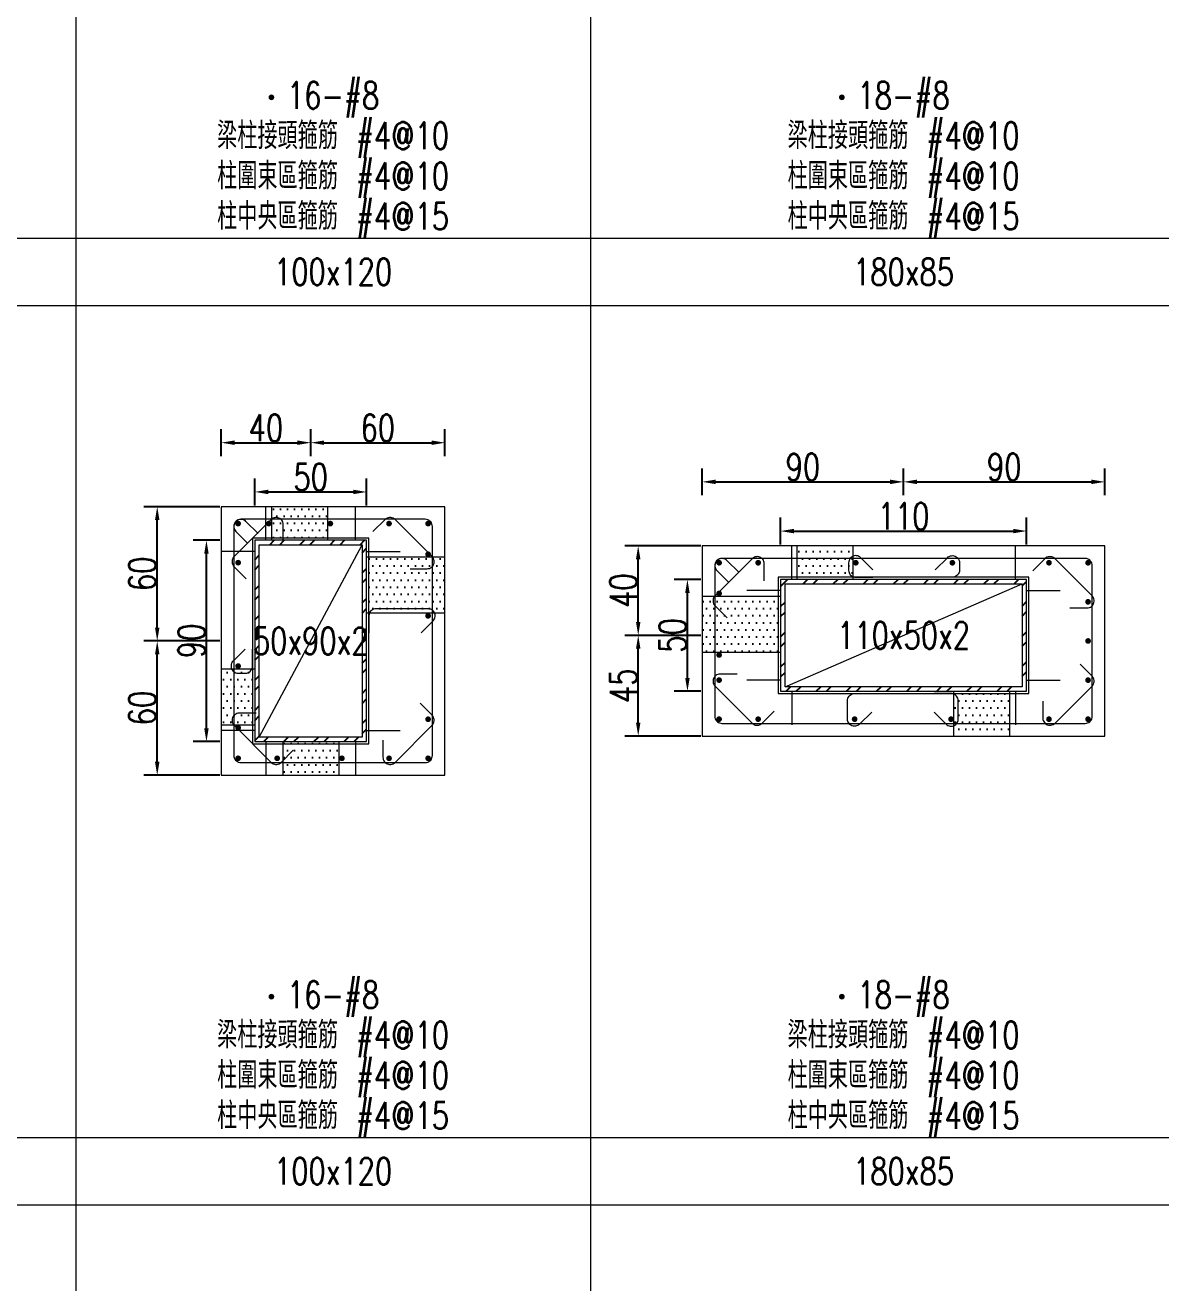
# Model space of a CAD drawing. Header units: millimetres. Extents: x 0 to 3905, y 0 to 8880.
# Drawn here: x 1427 to 1935, y 7201 to 7763 of the extents above; entities that cross this region are included whole.
import ezdxf
from ezdxf.enums import TextEntityAlignment as Align

# ---------------------------------------------------------------- set-up
doc = ezdxf.new("R2010")
doc.units = ezdxf.units.MM
doc.layers.get('DEFPOINTS').update_dxf_attribs({"color": 3})
for name, color, linetype in [('Hatch線', 6, 'Continuous'), ('TC-鋼粱', 132, 'Continuous'), ('主筋斷面', 2, 'Continuous'), ('文字-主筋根數', 7, 'Continuous'), ('文字-剪力筋 中央區', 7, 'Continuous'), ('文字-剪力筋-BC', 7, 'Continuous'), ('文字-剪力筋-圍束區', 7, 'Continuous'), ('文字-斷面尺寸', 7, 'Continuous'), ('文字-輔助字', 7, 'Continuous'), ('柱斷面線', 4, 'Continuous'), ('標註字', 4, 'Continuous'), ('箍筋線', 1, 'Continuous'), ('網格線', 7, 'Continuous'), ('鋼柱', 11, 'Continuous')]:
    doc.layers.add(name, color=color, linetype=linetype)
doc.styles.add('note', font='txt.shx', dxfattribs={"width": 0.75, "height": 12})
doc.styles.add('txt', font='txt.shx', dxfattribs={"height": 0.2, "bigfont": 'chineset.shx'})
doc.dimstyles.new('RCAD_DIM', dxfattribs={"dimtxt": 12, "dimasz": 6, "dimexe": 6, "dimexo": 0.625, "dimtad": 1, "dimdec": 0, "dimdsep": 46, "dimtxsty": 'note', "dimcen": 2.5, "dimclrd": 256, "dimclre": 256, "dimclrt": 256, "dimadec": 0, "dimazin": 0, "dimtfac": 1, "dimtmove": 0, "dimatfit": 3, "dimfxl": 0, "dimtolj": 1, "dimarcsym": 0})

# ---------------------------------------------------------------- blocks, each defined once
blk = doc.blocks.new('*D918')
at = {"layer": 'DEFPOINTS', "color": 0}
for p in [(1580, 7554.62), (1530, 7548), (1580, 7548)]:
    blk.add_point(p, dxfattribs=at)
at = {"layer": '標註字', "lineweight": -2}
for p, q in [((1530, 7548.62), (1530, 7560.62)), ((1580, 7548.62), (1580, 7560.62)), ((1536, 7554.62), (1574, 7554.62))]:
    blk.add_line(p, q, dxfattribs=at)
at = {"layer": '標註字'}
for points in [[(1536, 7555.62), (1536, 7553.62), (1530, 7554.62)], [(1574, 7553.62), (1574, 7555.62), (1580, 7554.62)]]:
    blk.add_solid(points, dxfattribs=at)
at = {"layer": '標註字', "insert": (1555, 7561.25), "char_height": 12, "attachment_point": 5, "style": 'note'}
blk.add_mtext('\\A1;50', dxfattribs=at)
blk = doc.blocks.new('*D919')
at = {"layer": 'DEFPOINTS', "color": 0}
for p in [(1508.38, 7533), (1515, 7533), (1515, 7443)]:
    blk.add_point(p, dxfattribs=at)
at = {"layer": '標註字', "lineweight": -2}
for p, q in [((1514.38, 7533), (1502.38, 7533)), ((1508.38, 7449), (1508.38, 7527)), ((1514.38, 7443), (1502.38, 7443))]:
    blk.add_line(p, q, dxfattribs=at)
at = {"layer": '標註字'}
for points in [[(1509.38, 7527), (1507.38, 7527), (1508.38, 7533)], [(1507.38, 7449), (1509.38, 7449), (1508.38, 7443)]]:
    blk.add_solid(points, dxfattribs=at)
at = {"layer": '標註字', "insert": (1501.75, 7488), "char_height": 12, "attachment_point": 5, "rotation": 90, "style": 'note'}
blk.add_mtext('\\A1;90', dxfattribs=at)
blk = doc.blocks.new('*D920')
at = {"layer": 'DEFPOINTS', "color": 0}
for p in [(1555, 7576.62), (1515, 7570), (1555, 7570)]:
    blk.add_point(p, dxfattribs=at)
at = {"layer": '標註字', "lineweight": -2}
for p, q in [((1515, 7570.62), (1515, 7582.62)), ((1555, 7570.62), (1555, 7582.62)), ((1521, 7576.62), (1549, 7576.62))]:
    blk.add_line(p, q, dxfattribs=at)
at = {"layer": '標註字'}
for points in [[(1521, 7577.62), (1521, 7575.62), (1515, 7576.62)], [(1549, 7575.62), (1549, 7577.62), (1555, 7576.62)]]:
    blk.add_solid(points, dxfattribs=at)
at = {"layer": '標註字', "insert": (1535, 7583.25), "char_height": 12, "attachment_point": 5, "style": 'note'}
blk.add_mtext('\\A1;40', dxfattribs=at)
blk = doc.blocks.new('*D921')
at = {"layer": 'DEFPOINTS', "color": 0}
for p in [(1615, 7576.62), (1555, 7570), (1615, 7570)]:
    blk.add_point(p, dxfattribs=at)
at = {"layer": '標註字', "lineweight": -2}
for p, q in [((1555, 7570.62), (1555, 7582.62)), ((1615, 7570.62), (1615, 7582.62)), ((1561, 7576.62), (1609, 7576.62))]:
    blk.add_line(p, q, dxfattribs=at)
at = {"layer": '標註字'}
for points in [[(1561, 7577.62), (1561, 7575.62), (1555, 7576.62)], [(1609, 7575.62), (1609, 7577.62), (1615, 7576.62)]]:
    blk.add_solid(points, dxfattribs=at)
at = {"layer": '標註字', "insert": (1585, 7583.25), "char_height": 12, "attachment_point": 5, "style": 'note'}
blk.add_mtext('\\A1;60', dxfattribs=at)
blk = doc.blocks.new('*D922')
at = {"layer": 'DEFPOINTS', "color": 0}
for p in [(1486.38, 7488), (1515, 7488), (1515, 7428)]:
    blk.add_point(p, dxfattribs=at)
at = {"layer": '標註字', "lineweight": -2}
for p, q in [((1514.38, 7488), (1480.38, 7488)), ((1486.38, 7434), (1486.38, 7482)), ((1514.38, 7428), (1480.38, 7428))]:
    blk.add_line(p, q, dxfattribs=at)
at = {"layer": '標註字'}
for points in [[(1487.38, 7482), (1485.38, 7482), (1486.38, 7488)], [(1485.38, 7434), (1487.38, 7434), (1486.38, 7428)]]:
    blk.add_solid(points, dxfattribs=at)
at = {"layer": '標註字', "insert": (1479.75, 7458), "char_height": 12, "attachment_point": 5, "rotation": 90, "style": 'note'}
blk.add_mtext('\\A1;60', dxfattribs=at)
blk = doc.blocks.new('*D923')
at = {"layer": 'DEFPOINTS', "color": 0}
for p in [(1486.38, 7548), (1515, 7548), (1515, 7488)]:
    blk.add_point(p, dxfattribs=at)
at = {"layer": '標註字', "lineweight": -2}
for p, q in [((1514.38, 7548), (1480.38, 7548)), ((1486.38, 7494), (1486.38, 7542)), ((1514.38, 7488), (1480.38, 7488))]:
    blk.add_line(p, q, dxfattribs=at)
at = {"layer": '標註字'}
for points in [[(1487.38, 7542), (1485.38, 7542), (1486.38, 7548)], [(1485.38, 7494), (1487.38, 7494), (1486.38, 7488)]]:
    blk.add_solid(points, dxfattribs=at)
at = {"layer": '標註字', "insert": (1479.75, 7518), "char_height": 12, "attachment_point": 5, "rotation": 90, "style": 'note'}
blk.add_mtext('\\A1;60', dxfattribs=at)
blk = doc.blocks.new('Circle_Filled')
at = {"const_width": 0.5}
blk.add_lwpolyline([(-0.25, 0, 1), (0.25, 0, 1)], format="xyb", close=True, dxfattribs=at)
blk = doc.blocks.new('*D1050')
at = {"layer": 'DEFPOINTS', "color": 0}
for p in [(1875, 7537.12), (1765, 7530.5), (1875, 7530.5)]:
    blk.add_point(p, dxfattribs=at)
at = {"layer": '標註字', "lineweight": -2}
for p, q in [((1765, 7531.12), (1765, 7543.12)), ((1875, 7531.12), (1875, 7543.12)), ((1771, 7537.12), (1869, 7537.12))]:
    blk.add_line(p, q, dxfattribs=at)
at = {"layer": '標註字'}
for points in [[(1771, 7538.12), (1771, 7536.12), (1765, 7537.12)], [(1869, 7536.12), (1869, 7538.12), (1875, 7537.12)]]:
    blk.add_solid(points, dxfattribs=at)
at = {"layer": '標註字', "insert": (1820, 7543.75), "char_height": 12, "attachment_point": 5, "style": 'note'}
blk.add_mtext('\\A1;110', dxfattribs=at)
blk = doc.blocks.new('*D1051')
at = {"layer": 'DEFPOINTS', "color": 0}
for p in [(1723.38, 7515.49), (1730, 7515.49), (1730, 7465.49)]:
    blk.add_point(p, dxfattribs=at)
at = {"layer": '標註字', "lineweight": -2}
for p, q in [((1729.38, 7515.49), (1717.38, 7515.49)), ((1723.38, 7471.49), (1723.38, 7509.49)), ((1729.38, 7465.49), (1717.38, 7465.49))]:
    blk.add_line(p, q, dxfattribs=at)
at = {"layer": '標註字'}
for points in [[(1724.38, 7509.49), (1722.38, 7509.49), (1723.38, 7515.49)], [(1722.38, 7471.49), (1724.38, 7471.49), (1723.38, 7465.49)]]:
    blk.add_solid(points, dxfattribs=at)
at = {"layer": '標註字', "insert": (1716.75, 7490.49), "char_height": 12, "attachment_point": 5, "rotation": 90, "style": 'note'}
blk.add_mtext('\\A1;50', dxfattribs=at)
blk = doc.blocks.new('*D1052')
at = {"layer": 'DEFPOINTS', "color": 0}
for p in [(1820, 7559.12), (1730, 7552.5), (1820, 7552.5)]:
    blk.add_point(p, dxfattribs=at)
at = {"layer": '標註字', "lineweight": -2}
for p, q in [((1730, 7553.12), (1730, 7565.12)), ((1820, 7553.12), (1820, 7565.12)), ((1736, 7559.12), (1814, 7559.12))]:
    blk.add_line(p, q, dxfattribs=at)
at = {"layer": '標註字'}
for points in [[(1736, 7560.12), (1736, 7558.12), (1730, 7559.12)], [(1814, 7558.12), (1814, 7560.12), (1820, 7559.12)]]:
    blk.add_solid(points, dxfattribs=at)
at = {"layer": '標註字', "insert": (1775, 7565.75), "char_height": 12, "attachment_point": 5, "style": 'note'}
blk.add_mtext('\\A1;90', dxfattribs=at)
blk = doc.blocks.new('*D1053')
at = {"layer": 'DEFPOINTS', "color": 0}
for p in [(1910, 7559.12), (1820, 7552.5), (1910, 7552.5)]:
    blk.add_point(p, dxfattribs=at)
at = {"layer": '標註字', "lineweight": -2}
for p, q in [((1820, 7553.12), (1820, 7565.12)), ((1910, 7553.12), (1910, 7565.12)), ((1826, 7559.12), (1904, 7559.12))]:
    blk.add_line(p, q, dxfattribs=at)
at = {"layer": '標註字'}
for points in [[(1826, 7560.12), (1826, 7558.12), (1820, 7559.12)], [(1904, 7558.12), (1904, 7560.12), (1910, 7559.12)]]:
    blk.add_solid(points, dxfattribs=at)
at = {"layer": '標註字', "insert": (1865, 7565.75), "char_height": 12, "attachment_point": 5, "style": 'note'}
blk.add_mtext('\\A1;90', dxfattribs=at)
blk = doc.blocks.new('*D1054')
at = {"layer": 'DEFPOINTS', "color": 0}
for p in [(1701.38, 7490.49), (1730, 7490.49), (1730, 7445.5)]:
    blk.add_point(p, dxfattribs=at)
at = {"layer": '標註字', "lineweight": -2}
for p, q in [((1729.38, 7490.49), (1695.38, 7490.49)), ((1701.38, 7451.5), (1701.38, 7484.49)), ((1729.38, 7445.5), (1695.38, 7445.5))]:
    blk.add_line(p, q, dxfattribs=at)
at = {"layer": '標註字'}
for points in [[(1702.38, 7484.49), (1700.38, 7484.49), (1701.38, 7490.49)], [(1700.38, 7451.5), (1702.38, 7451.5), (1701.38, 7445.5)]]:
    blk.add_solid(points, dxfattribs=at)
at = {"layer": '標註字', "insert": (1694.75, 7468), "char_height": 12, "attachment_point": 5, "rotation": 90, "style": 'note'}
blk.add_mtext('\\A1;45', dxfattribs=at)
blk = doc.blocks.new('*D1055')
at = {"layer": 'DEFPOINTS', "color": 0}
for p in [(1701.38, 7530.5), (1730, 7530.5), (1730, 7490.49)]:
    blk.add_point(p, dxfattribs=at)
at = {"layer": '標註字', "lineweight": -2}
for p, q in [((1729.38, 7530.5), (1695.38, 7530.5)), ((1701.38, 7496.49), (1701.38, 7524.5)), ((1729.38, 7490.49), (1695.38, 7490.49))]:
    blk.add_line(p, q, dxfattribs=at)
at = {"layer": '標註字'}
for points in [[(1702.38, 7524.5), (1700.38, 7524.5), (1701.38, 7530.5)], [(1700.38, 7496.49), (1702.38, 7496.49), (1701.38, 7490.49)]]:
    blk.add_solid(points, dxfattribs=at)
at = {"layer": '標註字', "insert": (1694.75, 7510.5), "char_height": 12, "attachment_point": 5, "rotation": 90, "style": 'note'}
blk.add_mtext('\\A1;40', dxfattribs=at)

msp = doc.modelspace()

# ---------------------------------------------------------------- hatches: boundary and pattern name
at = {"layer": 'Hatch線'}
h = msp.add_hatch(dxfattribs=at)
h.set_pattern_fill('ANSI32', color=256, style=0)
h.paths.add_polyline_path([(1530, 7443), (1580, 7443), (1580, 7533), (1530, 7533)], flags=17)
h.paths.add_polyline_path([(1532, 7445), (1532, 7531), (1578, 7531), (1578, 7445)])
h = msp.add_hatch(dxfattribs=at)
h.set_pattern_fill('ANSI32', color=256, style=0)
h.paths.add_polyline_path([(1765, 7465.49), (1875, 7465.49), (1875, 7515.49), (1765, 7515.49)], flags=17)
h.paths.add_polyline_path([(1767, 7467.49), (1767, 7513.49), (1873, 7513.49), (1873, 7467.49)])
at = {"layer": 'TC-鋼粱'}
h = msp.add_hatch(dxfattribs=at)
h.set_pattern_fill('DOTS', color=256, scale=2, style=0)
h.paths.add_polyline_path([(1562.5, 7548), (1537.5, 7548), (1537.5, 7533), (1562.5, 7533)], flags=17)
h = msp.add_hatch(dxfattribs=at)
h.set_pattern_fill('DOTS', color=256, scale=2, style=0)
h.paths.add_polyline_path([(1797.36, 7530.5), (1772.36, 7530.5), (1772.36, 7515.49), (1797.36, 7515.49)], flags=17)
h = msp.add_hatch(dxfattribs=at)
h.set_pattern_fill('DOTS', color=256, scale=2, style=0)
h.paths.add_polyline_path([(1615, 7500.49), (1615, 7525.49), (1580, 7525.49), (1580, 7500.49)], flags=17)
h = msp.add_hatch(dxfattribs=at)
h.set_pattern_fill('DOTS', color=256, scale=2, style=0)
h.paths.add_polyline_path([(1730, 7508), (1730, 7483), (1765, 7483), (1765, 7508)], flags=17)
h = msp.add_hatch(dxfattribs=at)
h.set_pattern_fill('DOTS', color=256, scale=2, style=0)
h.paths.add_polyline_path([(1515, 7475.5), (1515, 7450.5), (1530, 7450.5), (1530, 7475.5)], flags=17)
h = msp.add_hatch(dxfattribs=at)
h.set_pattern_fill('DOTS', color=256, scale=2, style=0)
h.paths.add_polyline_path([(1842.5, 7445.5), (1867.5, 7445.5), (1867.5, 7465.49), (1842.5, 7465.49)], flags=17)
h = msp.add_hatch(dxfattribs=at)
h.set_pattern_fill('DOTS', color=256, scale=2, style=0)
h.paths.add_polyline_path([(1542.64, 7428), (1567.64, 7428), (1567.64, 7443), (1542.64, 7443)], flags=17)

# ---------------------------------------------------------------- linework, layer by layer
at = {"layer": 'DEFPOINTS', "lineweight": 5}
for points in [[(1535, 7533), (1535, 7548)], [(1575, 7533), (1575, 7548)], [(1530, 7442), (1581, 7442), (1581, 7534), (1529, 7534), (1529, 7442), (1530, 7442)], [(1530, 7528), (1515, 7528)], [(1532, 7445), (1578, 7531)], [(1580, 7528), (1595, 7528)], [(1770, 7515.49), (1770, 7530.49)], [(1870, 7515.49), (1870, 7530.49)], [(1765, 7464.49), (1876, 7464.49), (1876, 7516.49), (1764, 7516.49), (1764, 7464.49), (1765, 7464.49)], [(1767, 7467.49), (1873, 7513.49)], [(1765, 7510.49), (1750, 7510.49)], [(1875, 7510.49), (1890, 7510.49)], [(1765, 7470.49), (1750, 7470.49)], [(1875, 7470.49), (1890, 7470.49)], [(1770, 7465.49), (1770, 7450.49)], [(1870, 7465.49), (1870, 7450.49)], [(1530, 7448), (1515, 7448)], [(1580, 7448), (1595, 7448)], [(1535, 7443), (1535, 7428)], [(1575, 7443), (1575, 7428)]]:
    msp.add_lwpolyline(points, dxfattribs=at)
at = {"layer": 'TC-鋼粱', "lineweight": 5}
for points in [[(1537.5, 7548), (1537.5, 7533)], [(1562.5, 7548), (1562.5, 7533)], [(1772.36, 7530.5), (1772.36, 7515.49)], [(1797.36, 7530.5), (1797.36, 7515.49)], [(1615, 7525.49), (1580, 7525.49)], [(1730, 7508), (1765, 7508)], [(1615, 7500.49), (1580, 7500.49)], [(1730, 7483), (1765, 7483)], [(1515, 7475.5), (1530, 7475.5)], [(1842.5, 7445.5), (1842.5, 7465.49)], [(1867.5, 7445.5), (1867.5, 7465.49)], [(1515, 7450.5), (1530, 7450.5)], [(1542.64, 7428), (1542.64, 7443)], [(1567.64, 7428), (1567.64, 7443)]]:
    msp.add_lwpolyline(points, dxfattribs=at)
at = {"layer": '柱斷面線', "lineweight": 5}
for points in [[(1515, 7428), (1615, 7428), (1615, 7548), (1515, 7548), (1515, 7428)], [(1730, 7445.5), (1910, 7445.5), (1910, 7530.5), (1730, 7530.5), (1730, 7445.5)]]:
    msp.add_lwpolyline(points, dxfattribs=at)
at = {"layer": '箍筋線', "lineweight": 5}
for points in [[(1542.73, 7532.39), (1542.73, 7540.01), (1542.68, 7540.54), (1542.55, 7541.06), (1542.33, 7541.55), (1542.03, 7541.99), (1541.67, 7542.38), (1541.24, 7542.7), (1540.77, 7542.94), (1540.26, 7543.11), (1539.73, 7543.18), (1539.2, 7543.17), (1538.67, 7543.06), (1538.17, 7542.87), (1537.71, 7542.6), (1537.31, 7542.26), (1520.74, 7525.69), (1520.39, 7525.27), (1520.11, 7524.79), (1519.92, 7524.27), (1519.83, 7523.73), (1519.83, 7523.17), (1519.92, 7522.63), (1520.11, 7522.11), (1520.39, 7521.63), (1520.74, 7521.2), (1526.13, 7515.82)], [(1531.44, 7536.05), (1526.06, 7541.44), (1525.65, 7541.78), (1525.19, 7542.05), (1524.69, 7542.24), (1524.17, 7542.35), (1523.63, 7542.36), (1523.1, 7542.29), (1522.59, 7542.12), (1522.12, 7541.88), (1521.69, 7541.56), (1521.33, 7541.17), (1521.03, 7540.73), (1520.81, 7540.24), (1520.68, 7539.72), (1520.63, 7539.19), (1520.63, 7436.81), (1520.68, 7436.26), (1520.83, 7435.72), (1521.06, 7435.22), (1521.38, 7434.77), (1521.77, 7434.38), (1522.22, 7434.06), (1522.72, 7433.83), (1523.26, 7433.68), (1523.81, 7433.63), (1606.19, 7433.63), (1606.74, 7433.68), (1607.28, 7433.83), (1607.78, 7434.06), (1608.23, 7434.38), (1608.62, 7434.77), (1608.94, 7435.22), (1609.17, 7435.72), (1609.32, 7436.26), (1609.37, 7436.81), (1609.37, 7539.19), (1609.32, 7539.74), (1609.17, 7540.28), (1608.94, 7540.78), (1608.62, 7541.23), (1608.23, 7541.62), (1607.78, 7541.94), (1607.28, 7542.17), (1606.74, 7542.32), (1606.19, 7542.37), (1523.81, 7542.37), (1523.28, 7542.32), (1522.76, 7542.19), (1522.27, 7541.97), (1521.83, 7541.67), (1521.44, 7541.31), (1521.12, 7540.88), (1520.88, 7540.41), (1520.71, 7539.9), (1520.64, 7539.37), (1520.65, 7538.83), (1520.76, 7538.31), (1520.95, 7537.81), (1521.22, 7537.35), (1521.56, 7536.94), (1526.95, 7531.56)], [(1599.39, 7520.27), (1607.01, 7520.27), (1607.54, 7520.32), (1608.06, 7520.45), (1608.55, 7520.67), (1608.99, 7520.97), (1609.38, 7521.33), (1609.7, 7521.76), (1609.94, 7522.23), (1610.11, 7522.74), (1610.18, 7523.27), (1610.17, 7523.8), (1610.06, 7524.33), (1609.87, 7524.83), (1609.6, 7525.29), (1609.26, 7525.69), (1592.69, 7542.26), (1592.27, 7542.61), (1591.79, 7542.89), (1591.27, 7543.08), (1590.73, 7543.17), (1590.17, 7543.17), (1589.63, 7543.08), (1589.11, 7542.89), (1588.63, 7542.61), (1588.2, 7542.26), (1582.82, 7536.87)], [(1757.73, 7514.89), (1757.73, 7522.51), (1757.68, 7523.04), (1757.55, 7523.56), (1757.33, 7524.05), (1757.03, 7524.49), (1756.67, 7524.88), (1756.24, 7525.2), (1755.77, 7525.44), (1755.26, 7525.61), (1754.73, 7525.68), (1754.2, 7525.67), (1753.67, 7525.56), (1753.17, 7525.37), (1752.71, 7525.1), (1752.31, 7524.76), (1735.74, 7508.19), (1735.39, 7507.77), (1735.11, 7507.29), (1734.92, 7506.77), (1734.83, 7506.23), (1734.83, 7505.67), (1734.92, 7505.13), (1735.11, 7504.61), (1735.39, 7504.13), (1735.74, 7503.7), (1741.13, 7498.32)], [(1746.44, 7518.55), (1741.06, 7523.94), (1740.65, 7524.28), (1740.19, 7524.55), (1739.69, 7524.74), (1739.17, 7524.85), (1738.63, 7524.86), (1738.1, 7524.79), (1737.59, 7524.62), (1737.12, 7524.38), (1736.69, 7524.06), (1736.33, 7523.67), (1736.03, 7523.23), (1735.81, 7522.74), (1735.68, 7522.22), (1735.64, 7521.69), (1735.64, 7454.31), (1735.68, 7453.76), (1735.83, 7453.22), (1736.06, 7452.72), (1736.38, 7452.27), (1736.77, 7451.88), (1737.22, 7451.56), (1737.72, 7451.33), (1738.26, 7451.18), (1738.81, 7451.13), (1901.19, 7451.13), (1901.74, 7451.18), (1902.28, 7451.33), (1902.78, 7451.56), (1903.23, 7451.88), (1903.62, 7452.27), (1903.94, 7452.72), (1904.17, 7453.22), (1904.32, 7453.76), (1904.36, 7454.31), (1904.36, 7521.69), (1904.32, 7522.24), (1904.17, 7522.78), (1903.94, 7523.28), (1903.62, 7523.73), (1903.23, 7524.12), (1902.78, 7524.44), (1902.28, 7524.67), (1901.74, 7524.82), (1901.19, 7524.87), (1738.81, 7524.87), (1738.28, 7524.82), (1737.76, 7524.69), (1737.27, 7524.47), (1736.83, 7524.17), (1736.44, 7523.81), (1736.12, 7523.38), (1735.88, 7522.91), (1735.71, 7522.4), (1735.64, 7521.87), (1735.65, 7521.33), (1735.76, 7520.81), (1735.95, 7520.31), (1736.22, 7519.85), (1736.56, 7519.44), (1741.95, 7514.06)], [(1806.26, 7519.82), (1800.87, 7525.21), (1800.47, 7525.55), (1800.01, 7525.82), (1799.51, 7526.01), (1798.98, 7526.11), (1798.45, 7526.13), (1797.92, 7526.06), (1797.41, 7525.89), (1796.94, 7525.65), (1796.51, 7525.33), (1796.15, 7524.94), (1795.85, 7524.5), (1795.63, 7524.01), (1795.5, 7523.49), (1795.45, 7522.96), (1795.45, 7519.67), (1795.5, 7519.12), (1795.65, 7518.59), (1795.88, 7518.09), (1796.2, 7517.63), (1796.59, 7517.24), (1797.04, 7516.93), (1797.54, 7516.69), (1798.08, 7516.55), (1798.63, 7516.5), (1806.25, 7516.5)], [(1834.18, 7519.82), (1839.57, 7525.21), (1839.98, 7525.55), (1840.44, 7525.82), (1840.94, 7526.01), (1841.46, 7526.11), (1841.99, 7526.13), (1842.52, 7526.06), (1843.03, 7525.89), (1843.5, 7525.65), (1843.93, 7525.33), (1844.3, 7524.94), (1844.59, 7524.5), (1844.81, 7524.01), (1844.94, 7523.49), (1844.99, 7522.96), (1844.99, 7519.67), (1844.94, 7519.12), (1844.8, 7518.59), (1844.56, 7518.09), (1844.25, 7517.63), (1843.86, 7517.24), (1843.4, 7516.93), (1842.9, 7516.69), (1842.37, 7516.55), (1841.81, 7516.5), (1834.19, 7516.5)], [(1894.39, 7502.77), (1902.01, 7502.77), (1902.54, 7502.82), (1903.06, 7502.95), (1903.55, 7503.17), (1903.99, 7503.47), (1904.38, 7503.83), (1904.7, 7504.26), (1904.94, 7504.73), (1905.11, 7505.24), (1905.18, 7505.77), (1905.17, 7506.3), (1905.06, 7506.83), (1904.87, 7507.33), (1904.6, 7507.79), (1904.26, 7508.19), (1887.69, 7524.76), (1887.27, 7525.11), (1886.79, 7525.39), (1886.27, 7525.58), (1885.73, 7525.67), (1885.17, 7525.67), (1884.63, 7525.58), (1884.11, 7525.39), (1883.63, 7525.11), (1883.2, 7524.76), (1877.82, 7519.37)], [(1604.32, 7491.59), (1609.71, 7496.97), (1610.05, 7497.38), (1610.32, 7497.84), (1610.51, 7498.34), (1610.62, 7498.86), (1610.63, 7499.4), (1610.56, 7499.93), (1610.39, 7500.43), (1610.15, 7500.91), (1609.83, 7501.33), (1609.44, 7501.7), (1609, 7502), (1608.51, 7502.22), (1607.99, 7502.35), (1607.46, 7502.39), (1584.17, 7502.39), (1583.62, 7502.35), (1583.09, 7502.2), (1582.59, 7501.97), (1582.13, 7501.65), (1581.74, 7501.26), (1581.43, 7500.81), (1581.19, 7500.3), (1581.05, 7499.77), (1581, 7499.22), (1581, 7491.6)], [(1525.68, 7484.4), (1520.29, 7479.02), (1519.95, 7478.61), (1519.68, 7478.15), (1519.49, 7477.65), (1519.38, 7477.13), (1519.37, 7476.59), (1519.44, 7476.06), (1519.61, 7475.55), (1519.85, 7475.08), (1520.17, 7474.65), (1520.56, 7474.29), (1521, 7473.99), (1521.49, 7473.77), (1522.01, 7473.64), (1522.54, 7473.59), (1525.82, 7473.59), (1526.38, 7473.64), (1526.91, 7473.79), (1527.41, 7474.02), (1527.87, 7474.34), (1528.26, 7474.73), (1528.57, 7475.18), (1528.81, 7475.68), (1528.95, 7476.22), (1529, 7476.77), (1529, 7484.39)], [(1882.27, 7461.11), (1882.27, 7453.49), (1882.32, 7452.96), (1882.45, 7452.44), (1882.67, 7451.95), (1882.97, 7451.51), (1883.33, 7451.12), (1883.76, 7450.8), (1884.23, 7450.56), (1884.74, 7450.39), (1885.27, 7450.32), (1885.8, 7450.33), (1886.33, 7450.44), (1886.83, 7450.63), (1887.29, 7450.9), (1887.69, 7451.24), (1904.26, 7467.81), (1904.61, 7468.23), (1904.89, 7468.71), (1905.08, 7469.23), (1905.17, 7469.77), (1905.17, 7470.33), (1905.08, 7470.87), (1904.89, 7471.39), (1904.61, 7471.87), (1904.26, 7472.3), (1898.87, 7477.68)], [(1745.61, 7473.23), (1737.99, 7473.23), (1737.46, 7473.18), (1736.94, 7473.05), (1736.45, 7472.83), (1736.01, 7472.53), (1735.62, 7472.17), (1735.3, 7471.74), (1735.06, 7471.27), (1734.89, 7470.76), (1734.82, 7470.23), (1734.83, 7469.7), (1734.94, 7469.17), (1735.13, 7468.67), (1735.4, 7468.21), (1735.74, 7467.81), (1752.31, 7451.24), (1752.73, 7450.89), (1753.21, 7450.61), (1753.73, 7450.42), (1754.27, 7450.33), (1754.83, 7450.33), (1755.37, 7450.42), (1755.89, 7450.61), (1756.37, 7450.89), (1756.8, 7451.24), (1762.18, 7456.63)], [(1805.75, 7456.18), (1800.36, 7450.79), (1799.95, 7450.45), (1799.49, 7450.18), (1798.99, 7449.99), (1798.47, 7449.88), (1797.94, 7449.87), (1797.41, 7449.94), (1796.9, 7450.11), (1796.43, 7450.35), (1796, 7450.67), (1795.63, 7451.06), (1795.34, 7451.5), (1795.12, 7451.99), (1794.98, 7452.51), (1794.94, 7453.04), (1794.94, 7461.32), (1794.99, 7461.88), (1795.13, 7462.41), (1795.36, 7462.91), (1795.68, 7463.37), (1796.07, 7463.76), (1796.53, 7464.07), (1797.03, 7464.31), (1797.56, 7464.45), (1798.11, 7464.5), (1805.73, 7464.5)], [(1833.6, 7456.18), (1838.98, 7450.79), (1839.39, 7450.45), (1839.85, 7450.18), (1840.35, 7449.99), (1840.87, 7449.88), (1841.41, 7449.87), (1841.94, 7449.94), (1842.44, 7450.11), (1842.92, 7450.35), (1843.34, 7450.67), (1843.71, 7451.06), (1844.01, 7451.5), (1844.23, 7451.99), (1844.36, 7452.51), (1844.4, 7453.04), (1844.4, 7461.32), (1844.36, 7461.88), (1844.21, 7462.41), (1843.98, 7462.91), (1843.66, 7463.37), (1843.27, 7463.76), (1842.82, 7464.07), (1842.31, 7464.31), (1841.78, 7464.45), (1841.23, 7464.5), (1833.61, 7464.5)], [(1530.61, 7455.73), (1522.99, 7455.73), (1522.46, 7455.68), (1521.94, 7455.55), (1521.45, 7455.33), (1521.01, 7455.03), (1520.62, 7454.67), (1520.3, 7454.24), (1520.06, 7453.77), (1519.89, 7453.26), (1519.82, 7452.73), (1519.83, 7452.2), (1519.94, 7451.67), (1520.13, 7451.17), (1520.4, 7450.71), (1520.74, 7450.31), (1537.31, 7433.74), (1537.73, 7433.39), (1538.21, 7433.11), (1538.73, 7432.92), (1539.27, 7432.83), (1539.83, 7432.83), (1540.37, 7432.92), (1540.89, 7433.11), (1541.37, 7433.39), (1541.8, 7433.74), (1547.18, 7439.13)], [(1587.27, 7443.61), (1587.27, 7435.99), (1587.32, 7435.46), (1587.45, 7434.94), (1587.67, 7434.45), (1587.97, 7434.01), (1588.33, 7433.62), (1588.76, 7433.3), (1589.23, 7433.06), (1589.74, 7432.89), (1590.27, 7432.82), (1590.8, 7432.83), (1591.33, 7432.94), (1591.83, 7433.13), (1592.29, 7433.4), (1592.69, 7433.74), (1609.26, 7450.31), (1609.61, 7450.73), (1609.89, 7451.21), (1610.08, 7451.73), (1610.17, 7452.27), (1610.17, 7452.83), (1610.08, 7453.37), (1609.89, 7453.89), (1609.61, 7454.37), (1609.26, 7454.8), (1603.87, 7460.18)]]:
    msp.add_lwpolyline(points, dxfattribs=at)
at = {"layer": '網格線', "lineweight": 5}
for points in [[(1450, 8040), (1450, 7668)], [(1680, 8040), (1680, 7668)], [(1180, 7668), (1450, 7668)], [(1450, 7668), (1680, 7668)], [(1450, 7668), (1450, 7638)], [(1680, 7668), (1960, 7668)], [(1680, 7668), (1680, 7638)], [(1180, 7638), (1450, 7638)], [(1450, 7638), (1680, 7638)], [(1450, 7638), (1450, 7266)], [(1680, 7638), (1960, 7638)], [(1680, 7638), (1680, 7266)], [(1180, 7266), (1450, 7266)], [(1450, 7266), (1680, 7266)], [(1450, 7266), (1450, 7236)], [(1680, 7266), (1960, 7266)], [(1680, 7266), (1680, 7236)], [(1180, 7236), (1450, 7236)], [(1450, 7236), (1680, 7236)], [(1450, 7236), (1450, 6864)], [(1680, 7236), (1960, 7236)], [(1680, 7236), (1680, 6864)]]:
    msp.add_lwpolyline(points, dxfattribs=at)
at = {"layer": '鋼柱', "lineweight": 5}
for points in [[(1530, 7443), (1580, 7443), (1580, 7533), (1530, 7533), (1530, 7443)], [(1532, 7445), (1532, 7531), (1578, 7531), (1578, 7445), (1532, 7445)], [(1765, 7465.49), (1875, 7465.49), (1875, 7515.49), (1765, 7515.49), (1765, 7465.49)], [(1767, 7467.49), (1767, 7513.49), (1873, 7513.49), (1873, 7467.49), (1767, 7467.49)]]:
    msp.add_lwpolyline(points, dxfattribs=at)

# ---------------------------------------------------------------- block references
at = {"layer": '主筋斷面', "lineweight": 5, "xscale": 2.539999961853027, "yscale": 2.539999961853027}
for p in [(1537.42, 7731), (1792.42, 7731), (1522.54, 7540.46), (1536.23, 7540.46), (1563.77, 7540.46), (1590, 7540.46), (1607.46, 7540.46), (1607.46, 7526.76), (1522.54, 7523), (1737.54, 7522.96), (1755, 7522.96), (1798.63, 7522.96), (1841.81, 7522.96), (1885, 7522.96), (1902.46, 7522.96), (1737.54, 7509.27), (1902.46, 7505.5), (1607.46, 7499.22), (1902.46, 7488), (1737.54, 7481.73), (1522.54, 7476.77), (1737.54, 7470.5), (1902.46, 7470.5), (1522.54, 7449.23), (1607.46, 7453), (1737.54, 7453.04), (1755, 7453.04), (1798.11, 7453.04), (1841.23, 7453.04), (1885, 7453.04), (1902.46, 7453.04), (1522.54, 7435.54), (1540, 7435.54), (1568.91, 7435.54), (1590, 7435.54), (1607.46, 7435.54), (1537.42, 7329), (1792.42, 7329)]:
    msp.add_blockref('Circle_Filled', p, dxfattribs=at)

# ---------------------------------------------------------------- texts
at = {"layer": '文字-主筋根數', "style": 'txt', "width": 0.75}
for s, p in [('16-#8', (1565, 7731)), ('18-#8', (1820, 7731)), ('16-#8', (1565, 7329)), ('18-#8', (1820, 7329))]:
    msp.add_text(s, height=12, dxfattribs=at).set_placement(p, align=Align.MIDDLE)
at = {"layer": '文字-剪力筋 中央區', "style": 'txt', "width": 0.75}
for p in [(1565, 7677), (1820, 7677), (1565, 7275), (1820, 7275)]:
    msp.add_text('柱中央區箍筋 #4@15', height=12, dxfattribs=at).set_placement(p, align=Align.MIDDLE)
at = {"layer": '文字-剪力筋-BC', "style": 'txt', "width": 0.75}
for p in [(1565, 7713), (1820, 7713), (1565, 7311), (1820, 7311)]:
    msp.add_text('梁柱接頭箍筋 #4@10', height=12, dxfattribs=at).set_placement(p, align=Align.MIDDLE)
at = {"layer": '文字-剪力筋-圍束區', "style": 'txt', "width": 0.75}
for p in [(1565, 7695), (1820, 7695), (1565, 7293), (1820, 7293)]:
    msp.add_text('柱圍束區箍筋 #4@10', height=12, dxfattribs=at).set_placement(p, align=Align.MIDDLE)
at = {"layer": '文字-斷面尺寸', "style": 'txt', "width": 0.75}
for s, p in [('100x120', (1565, 7653)), ('180x85', (1820, 7653)), ('100x120', (1565, 7251)), ('180x85', (1820, 7251))]:
    msp.add_text(s, height=12, dxfattribs=at).set_placement(p, align=Align.MIDDLE)
at = {"layer": '文字-輔助字', "style": 'txt', "width": 0.75}
for s, p in [('50x90x2', (1555, 7488)), ('110x50x2', (1820, 7490.49))]:
    msp.add_text(s, height=12, dxfattribs=at).set_placement(p, align=Align.MIDDLE)

# ---------------------------------------------------------------- dimensions: what is measured, and where the dimension line sits
at = {"layer": '標註字'}
for base, p1, p2, picture, middle in [((1555, 7576.62), (1515, 7570), (1555, 7570), '*D920', (1535, 7583.25)), ((1615, 7576.62), (1555, 7570), (1615, 7570), '*D921', (1585, 7583.25)), ((1820, 7559.12), (1730, 7552.5), (1820, 7552.5), '*D1052', (1775, 7565.75)), ((1910, 7559.12), (1820, 7552.5), (1910, 7552.5), '*D1053', (1865, 7565.75)), ((1580, 7554.62), (1530, 7548), (1580, 7548), '*D918', (1555, 7561.25)), ((1875, 7537.12), (1765, 7530.5), (1875, 7530.5), '*D1050', (1820, 7543.75))]:
    dim = msp.add_linear_dim(base=base, p1=p1, p2=p2, dimstyle='RCAD_DIM', dxfattribs=at)
    dim.commit()
    dim.dimension.update_dxf_attribs({"geometry": picture, "text_midpoint": middle})
for base, p1, p2, picture, middle in [((1486.38, 7548), (1515, 7488), (1515, 7548), '*D923', (1479.75, 7518)), ((1508.38, 7533), (1515, 7443), (1515, 7533), '*D919', (1501.75, 7488)), ((1701.38, 7530.5), (1730, 7490.49), (1730, 7530.5), '*D1055', (1694.75, 7510.5)), ((1723.38, 7515.49), (1730, 7465.49), (1730, 7515.49), '*D1051', (1716.75, 7490.49)), ((1701.38, 7490.49), (1730, 7445.5), (1730, 7490.49), '*D1054', (1694.75, 7468)), ((1486.38, 7488), (1515, 7428), (1515, 7488), '*D922', (1479.75, 7458))]:
    dim = msp.add_linear_dim(base=base, p1=p1, p2=p2, angle=90, dimstyle='RCAD_DIM', dxfattribs=at)
    dim.commit()
    dim.dimension.update_dxf_attribs({"geometry": picture, "text_midpoint": middle})

doc.saveas('drawing.dxf')
